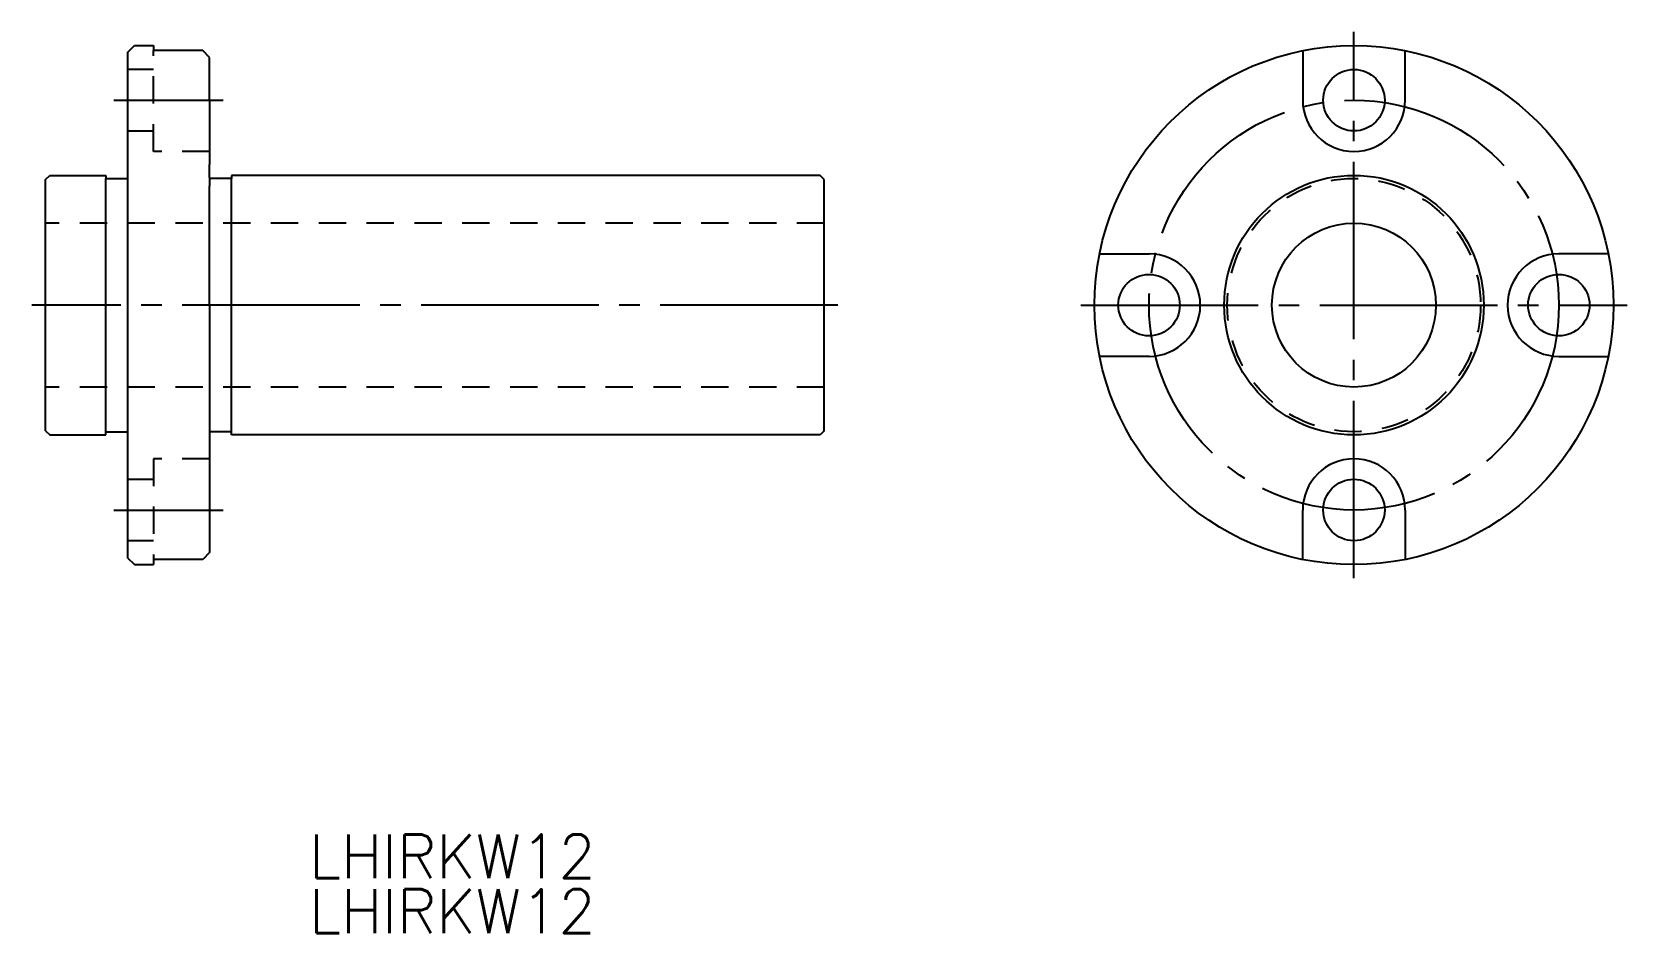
# Model space of a CAD drawing. Extents: x 153 to 270, y 302 to 368.
import ezdxf

# ---------------------------------------------------------------- set-up
doc = ezdxf.new("R2010")
doc.units = 0
doc.linetypes.add('CENTER', pattern=[17.5, 13, -1.5, 1.5, -1.5])
doc.linetypes.add('DASHED', pattern=[3.5, 2, -1.5])
doc.layers.get('0').update_dxf_attribs({"linetype": 'CONTINUOUS'})
doc.layers.add('CENTER', color=1, linetype='CENTER')
doc.styles.get("Standard").update_dxf_attribs({"font": 'txt.shx', "bigfont": '@extfont2.shx'})

msp = doc.modelspace()

# ---------------------------------------------------------------- linework, layer by layer
at = {"color": 7, "linetype": 'CONTINUOUS'}
for p, q in [((160.5, 366.63), (161, 367.13)), ((161, 367.13), (162.4, 367.13)), ((162.4, 367.13), (162.4, 366.76)), ((166, 366.76), (162.4, 366.76)), ((166.5, 366.25), (166, 366.76)), ((246.53, 366.76), (246.53, 363.13)), ((254.03, 363.13), (254.03, 366.76)), ((160.5, 366.63), (160.5, 329.63)), ((166.5, 363.13), (166.5, 366.25)), ((166.5, 363.13), (166.5, 359.38)), ((166.5, 359.38), (166.5, 358.43)), ((154.5, 357.33), (154.8, 357.63)), ((154.8, 357.63), (158.9, 357.63)), ((158.9, 357.63), (158.9, 357.41)), ((158.9, 357.41), (160.5, 357.41)), ((158.9, 338.63), (158.9, 357.41)), ((166.5, 357.48), (166.5, 358.43)), ((166.5, 357.48), (166.5, 356.83)), ((168.1, 357.41), (166.5, 357.41)), ((211.2, 357.63), (168.1, 357.63)), ((168.1, 357.63), (168.1, 357.41)), ((168.1, 338.63), (168.1, 357.41)), ((211.5, 357.33), (211.2, 357.63)), ((154.5, 338.93), (154.5, 357.33)), ((166.5, 348.13), (166.5, 356.83)), ((211.5, 338.93), (211.5, 357.33)), ((231.65, 351.88), (235.28, 351.88)), ((268.9, 351.88), (265.28, 351.88)), ((166.5, 348.13), (166.5, 344.38)), ((166.5, 344.38), (166.5, 330.02)), ((235.28, 344.38), (231.65, 344.38)), ((265.28, 344.38), (268.9, 344.38)), ((154.5, 338.93), (154.8, 338.63)), ((158.9, 338.86), (160.5, 338.86)), ((168.1, 338.86), (166.5, 338.86)), ((211.5, 338.93), (211.2, 338.63)), ((154.8, 338.63), (158.9, 338.63)), ((211.2, 338.63), (168.1, 338.63)), ((246.53, 329.51), (246.53, 333.13)), ((254.03, 333.13), (254.03, 329.51)), ((160.5, 329.63), (161, 329.13)), ((166, 329.51), (162.4, 329.51)), ((162.4, 329.51), (162.4, 329.13)), ((166.5, 330.02), (166, 329.51)), ((161, 329.13), (162.4, 329.13))]:
    msp.add_line(p, q, dxfattribs=at)
at = {"color": 3, "linetype": 'DASHED'}
for p, q in [((162.4, 359.38), (162.4, 366.76)), ((162.4, 365.38), (160.5, 365.38)), ((160.5, 360.88), (162.4, 360.88)), ((166.5, 359.38), (162.4, 359.38)), ((211.5, 354.13), (154.5, 354.13)), ((211.5, 342.13), (154.5, 342.13)), ((162.4, 336.88), (162.4, 329.51)), ((166.5, 336.88), (162.4, 336.88)), ((160.5, 335.38), (162.4, 335.38)), ((162.4, 330.88), (160.5, 330.88))]:
    msp.add_line(p, q, dxfattribs=at)
at = {"color": 7, "linetype": 'CONTINUOUS'}
for centre, radius in [((250.28, 348.13), 19), ((250.28, 363.13), 2.25), ((250.28, 348.13), 9.5), ((250.28, 348.13), 6), ((235.28, 348.13), 2.25), ((265.28, 348.13), 2.25), ((250.28, 333.13), 2.25)]:
    msp.add_circle(centre, radius, dxfattribs=at)
at = {"color": 3, "linetype": 'DASHED'}
msp.add_circle((250.28, 348.13), 9.27, dxfattribs=at)
at = {"color": 7, "linetype": 'CONTINUOUS'}
for centre, start, end in [((250.28, 363.13), 180, 0), ((235.28, 348.13), 270, 90), ((265.28, 348.13), 90, 270), ((250.28, 333.13), 0, 180)]:
    msp.add_arc(centre, 3.75, start, end, dxfattribs=at)
at = {"layer": 'CENTER', "color": 1, "linetype": 'CENTER'}
for p, q in [((250.28, 328.13), (250.28, 368.13)), ((159.5, 363.13), (167.5, 363.13)), ((212.5, 348.13), (153.5, 348.13)), ((230.28, 348.13), (270.28, 348.13)), ((159.5, 333.13), (167.5, 333.13))]:
    msp.add_line(p, q, dxfattribs=at)
msp.add_circle((250.28, 348.13), 15, dxfattribs=at)

# ---------------------------------------------------------------- texts
at = {"color": 7, "linetype": 'CONTINUOUS'}
for p in [(173.79, 306.18), (173.79, 302.16)]:
    msp.add_text('LHIRKW12', height=3.2, dxfattribs=at).set_placement(p)

doc.saveas('drawing.dxf')
